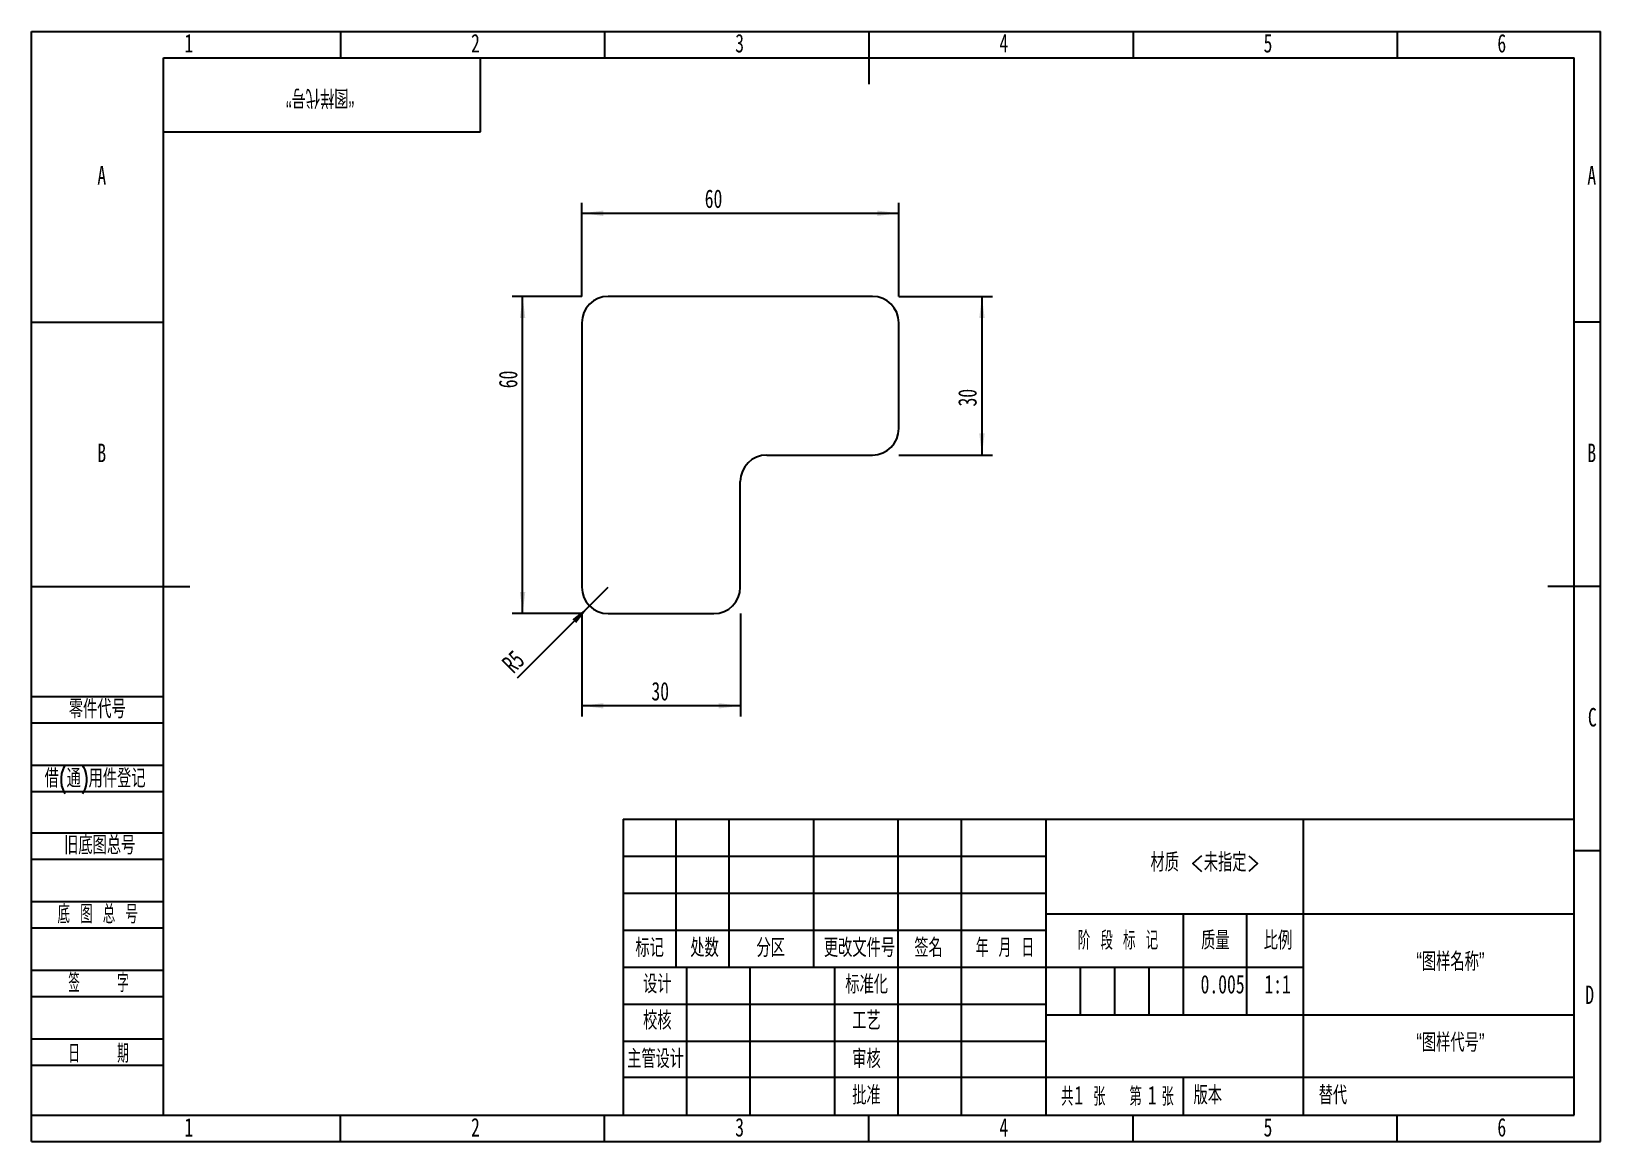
# Model space of a CAD drawing. Header units: millimetres. Extents: x 0 to 297, y 0 to 210.
import ezdxf

# ---------------------------------------------------------------- set-up
doc = ezdxf.new("R2010")
doc.units = ezdxf.units.MM
doc.layers.add('图框', color=7, linetype='Continuous')
doc.layers.add('粗实线层', color=7, linetype='Continuous', lineweight=25)
doc.styles.add('SLDTEXTSTYLE0', font='TXT', dxfattribs={"width": 0.7, "bigfont": 'bigfont'})
doc.styles.add('SLDTEXTSTYLE1', font='TXT', dxfattribs={"width": 0.6, "bigfont": 'bigfont'})
doc.styles.add('SLDTEXTSTYLE2', font='TXT', dxfattribs={"width": 0.614286, "bigfont": 'bigfont'})
doc.styles.add('SLDTEXTSTYLE3', font='TXT', dxfattribs={"width": 0.62, "bigfont": 'bigfont'})
doc.styles.add('SLDTEXTSTYLE4', font='TXT', dxfattribs={"width": 0.566667, "bigfont": 'bigfont'})
doc.styles.add('SLDTEXTSTYLE5', font='TXT', dxfattribs={"width": 0.7})
doc.dimstyles.new('SLDDIMSTYLE0', dxfattribs={"dimtxt": 3.5, "dimasz": 4.08, "dimexe": 0, "dimexo": 0.0625, "dimgap": 0.875, "dimtad": 2, "dimrnd": 1e-09, "dimzin": 12, "dimdsep": 46, "dimtxsty": 'SLDTEXTSTYLE5', "dimsah": 1, "dimcen": 0.09, "dimadec": 0, "dimazin": 3, "dimtfac": 1, "dimtofl": 0, "dimtmove": 0, "dimatfit": 3, "dimfxl": 1, "dimfrac": 2, "dimtolj": 1, "dimtzin": 12, "dimarcsym": 0})
doc.dimstyles.new('SLDDIMSTYLE1', dxfattribs={"dimtxt": 3.5, "dimasz": 4.08, "dimexe": 0, "dimexo": 0.0625, "dimgap": 0.875, "dimtad": 2, "dimrnd": 1e-09, "dimzin": 12, "dimdsep": 46, "dimtxsty": 'SLDTEXTSTYLE5', "dimsah": 1, "dimcen": 0, "dimadec": 0, "dimazin": 3, "dimtfac": 1, "dimtofl": 0, "dimtmove": 0, "dimatfit": 3, "dimfxl": 1, "dimfrac": 2, "dimtolj": 1, "dimtzin": 12, "dimarcsym": 0})

# ---------------------------------------------------------------- blocks, each defined once
blk = doc.blocks.new('_D')
at = {"layer": '图框'}
for p, q in [((104.18, 159.87), (104.18, 177.6)), ((104.18, 175.6), (164.18, 175.6)), ((164.18, 159.87), (164.18, 177.6))]:
    blk.add_line(p, q, dxfattribs=at)
for points in [[(104.18, 175.6), (108.26, 175.09), (108.26, 176.11)], [(164.18, 175.6), (160.1, 176.11), (160.1, 175.09)]]:
    blk.add_solid(points, dxfattribs=at)
at = {"layer": '图框', "insert": (127.44, 180.11), "char_height": 3.5, "attachment_point": 1, "style": 'SLDTEXTSTYLE5'}
blk.add_mtext('60', dxfattribs=at)
blk = doc.blocks.new('_D_1')
at = {"layer": '图框'}
for p, q in [((104.18, 159.87), (90.98, 159.87)), ((92.98, 99.87), (92.98, 159.87)), ((104.18, 99.87), (90.98, 99.87))]:
    blk.add_line(p, q, dxfattribs=at)
for points in [[(92.98, 159.87), (92.47, 155.79), (93.48, 155.79)], [(92.98, 99.87), (93.48, 103.95), (92.47, 103.95)]]:
    blk.add_solid(points, dxfattribs=at)
at = {"layer": '图框', "insert": (88.47, 142.5), "char_height": 3.5, "attachment_point": 1, "rotation": 90, "style": 'SLDTEXTSTYLE5'}
blk.add_mtext('60', dxfattribs=at)
blk = doc.blocks.new('_D_2')
at = {"layer": '图框'}
for p, q in [((164.18, 159.87), (181.91, 159.87)), ((179.91, 159.87), (179.91, 129.87)), ((164.18, 129.87), (181.91, 129.87))]:
    blk.add_line(p, q, dxfattribs=at)
for points in [[(179.91, 159.87), (179.4, 155.79), (180.42, 155.79)], [(179.91, 129.87), (180.42, 133.95), (179.4, 133.95)]]:
    blk.add_solid(points, dxfattribs=at)
at = {"layer": '图框', "insert": (175.4, 139.05), "char_height": 3.5, "attachment_point": 1, "rotation": 90, "style": 'SLDTEXTSTYLE5'}
blk.add_mtext('30', dxfattribs=at)
blk = doc.blocks.new('_D_3')
at = {"layer": '图框'}
for p, q in [((104.18, 99.87), (104.18, 80.43)), ((134.18, 99.87), (134.18, 80.43)), ((134.18, 82.43), (104.18, 82.43))]:
    blk.add_line(p, q, dxfattribs=at)
for points in [[(104.18, 82.43), (108.26, 81.93), (108.26, 82.94)], [(134.18, 82.43), (130.1, 82.94), (130.1, 81.93)]]:
    blk.add_solid(points, dxfattribs=at)
at = {"layer": '图框', "insert": (117.35, 86.94), "char_height": 3.5, "attachment_point": 1, "style": 'SLDTEXTSTYLE5'}
blk.add_mtext('30', dxfattribs=at)
blk = doc.blocks.new('_D_4')
at = {"layer": '图框'}
for q in [(109.18, 104.87), (91.96, 87.66)]:
    blk.add_line((105.64, 101.33), q, dxfattribs=at)
blk.add_solid([(105.64, 101.33), (102.4, 98.81), (103.12, 98.09)], dxfattribs=at)
at = {"layer": '图框', "insert": (88.78, 90.84), "char_height": 3.5, "attachment_point": 1, "rotation": 45, "style": 'SLDTEXTSTYLE5'}
blk.add_mtext('R5', dxfattribs=at)

msp = doc.modelspace()

# ---------------------------------------------------------------- linework, layer by layer
at = {"color": 7, "linetype": 'Continuous', "lineweight": 25}
for p, q in [((159.177, 159.869), (109.177, 159.869)), ((104.177, 154.869), (104.177, 104.869)), ((164.177, 134.869), (164.177, 154.869)), ((139.177, 129.869), (159.177, 129.869)), ((134.177, 104.869), (134.177, 124.869)), ((109.177, 99.869), (129.177, 99.869))]:
    msp.add_line(p, q, dxfattribs=at)
for centre, start, end in [((109.177, 154.869), 90, 180), ((159.177, 154.869), 0, 90), ((159.177, 134.869), 270, 0), ((139.177, 124.869), 90, 180), ((109.177, 104.869), 180, 270), ((129.177, 104.869), 270, 0)]:
    msp.add_arc(centre, 5, start, end, dxfattribs=at)
at = {"layer": '图框'}
for p, q in [((0, 0), (0, 210)), ((0, 210), (297, 210)), ((58.5, 210), (58.5, 205)), ((108.5, 210), (108.5, 205)), ((208.5, 210), (208.5, 205)), ((258.5, 210), (258.5, 205)), ((297, 0), (297, 210)), ((0, 155), (25, 155)), ((297, 155), (292, 155)), ((0, 84.221), (25, 84.221)), ((0, 79.221), (25, 79.221)), ((0, 71.221), (25, 71.221)), ((0, 66.221), (25, 66.221)), ((0, 58.43), (25, 58.43)), ((112, 54), (192, 54)), ((297, 55), (292, 55)), ((0, 53.43), (25, 53.43)), ((0, 45.43), (25, 45.43)), ((112, 47), (192, 47)), ((0, 40.43), (25, 40.43)), ((198.5, 33), (198.5, 24)), ((205, 33), (205, 24)), ((211.5, 33), (211.5, 24)), ((0, 32.43), (25, 32.43)), ((0, 27.43), (25, 27.43)), ((0, 19.43), (25, 19.43)), ((0, 14.43), (25, 14.43)), ((0, 5), (25, 5)), ((58.5, 0), (58.5, 5)), ((108.5, 0), (108.5, 5)), ((208.5, 0), (208.5, 5)), ((258.5, 0), (258.5, 5)), ((0, 0), (297, 0))]:
    msp.add_line(p, q, dxfattribs=at)
at = {"layer": '图框', "lineweight": 25}
for p, q in [((158.5, 210), (158.5, 200)), ((0, 105), (30, 105)), ((297, 105), (287, 105)), ((112, 61), (112, 5)), ((112, 61), (292, 61)), ((122, 61), (122, 33)), ((132, 61), (132, 33)), ((148, 61), (148, 33)), ((164, 61), (164, 5)), ((176, 61), (176, 5)), ((191.968, 61.052), (192.005, 5)), ((240.692, 61), (240.692, 5)), ((191.98, 43.052), (291.98, 43.052)), ((218, 43.069), (218, 24.069)), ((230, 43), (230, 24)), ((112, 40), (192, 40)), ((112, 33), (192, 33)), ((124, 33), (124, 5)), ((136, 33), (136, 5)), ((152, 33), (152, 5)), ((192.015, 33), (240.692, 33)), ((112, 26), (192, 26)), ((192, 24), (292, 24)), ((112, 19), (192, 19)), ((112, 12.166), (192, 12.166)), ((192, 12.166), (292, 12.166)), ((218, 12.166), (218, 5)), ((25, 5), (292, 5)), ((158.5, 0), (158.5, 5))]:
    msp.add_line(p, q, dxfattribs=at)
at = {"layer": '图框', "linetype": 'Continuous', "lineweight": 25}
for p, q in [((25, 5), (25, 205)), ((25, 205), (292, 205)), ((292, 5), (292, 205))]:
    msp.add_line(p, q, dxfattribs=at)
at = {"layer": '粗实线层'}
for p, q in [((85, 191), (85, 205)), ((25, 191), (85, 191))]:
    msp.add_line(p, q, dxfattribs=at)

# ---------------------------------------------------------------- texts
at = {"layer": '图框', "char_height": 3.5}
for s, insert, attachment_point, style in [('1', (29.794, 209.52), 2, 'SLDTEXTSTYLE5'), ('2', (84.044, 209.52), 2, 'SLDTEXTSTYLE5'), ('3', (134.044, 209.52), 2, 'SLDTEXTSTYLE5'), ('4', (184.044, 209.52), 2, 'SLDTEXTSTYLE5'), ('5', (234.044, 209.52), 2, 'SLDTEXTSTYLE5'), ('6', (278.297, 209.52), 2, 'SLDTEXTSTYLE5'), ('A', (13.32, 184.52), 2, 'SLDTEXTSTYLE5'), ('A', (295.32, 184.52), 2, 'SLDTEXTSTYLE5'), ('B', (13.32, 132.02), 2, 'SLDTEXTSTYLE5'), ('B', (295.32, 132.02), 2, 'SLDTEXTSTYLE5'), ('零件代号', (7.084, 83.579), 1, 'SLDTEXTSTYLE0'), ('C', (295.427, 82.02), 2, 'SLDTEXTSTYLE5'), ('借(通)用件登记', (2.496, 70.473), 1, 'SLDTEXTSTYLE0'), ('旧底图总号', (6.194, 57.824), 1, 'SLDTEXTSTYLE0'), ('材质 <未指定>', (222.156, 54.577), 2, 'SLDTEXTSTYLE0'), ('底 图 总 号', (4.947, 44.766), 1, 'SLDTEXTSTYLE2'), ('标记', (117.015, 38.417), 2, 'SLDTEXTSTYLE0'), ('处数', (127.403, 38.417), 2, 'SLDTEXTSTYLE0'), ('分区', (139.927, 38.417), 2, 'SLDTEXTSTYLE0'), ('更改文件号', (156.727, 38.417), 2, 'SLDTEXTSTYLE0'), ('签名', (169.795, 38.417), 2, 'SLDTEXTSTYLE0'), ('年 月 日', (184.26, 38.417), 2, 'SLDTEXTSTYLE3'), ('阶 段 标 记', (205.649, 39.805), 2, 'SLDTEXTSTYLE2'), ('质量', (224.088, 39.805), 2, 'SLDTEXTSTYLE0'), ('比例', (235.937, 39.805), 2, 'SLDTEXTSTYLE0'), ('“图样名称”', (268.562, 35.791), 2, 'SLDTEXTSTYLE0'), ('签    字', (12.709, 31.764), 2, 'SLDTEXTSTYLE4'), ('设计', (118.465, 31.558), 2, 'SLDTEXTSTYLE0'), ('标准化', (158.088, 31.492), 2, 'SLDTEXTSTYLE0'), ('0.005', (225.455, 31.521), 2, 'SLDTEXTSTYLE5'), ('1:1', (235.858, 31.521), 2, 'SLDTEXTSTYLE5'), ('D', (294.93, 29.52), 2, 'SLDTEXTSTYLE5'), ('校核', (118.465, 24.679), 2, 'SLDTEXTSTYLE0'), ('工艺', (158.054, 24.643), 2, 'SLDTEXTSTYLE0'), ('“图样代号”', (268.564, 20.49), 2, 'SLDTEXTSTYLE0'), ('日    期', (12.709, 18.413), 2, 'SLDTEXTSTYLE4'), ('主管设计', (118.142, 17.399), 2, 'SLDTEXTSTYLE0'), ('审核', (158.054, 17.399), 2, 'SLDTEXTSTYLE0'), ('批准', (158.054, 10.523), 2, 'SLDTEXTSTYLE0'), ('共  张', (199.089, 10.262), 2, 'SLDTEXTSTYLE1'), ('1', (197.393, 10.531), 1, 'SLDTEXTSTYLE5'), ('第  张', (212.024, 10.262), 2, 'SLDTEXTSTYLE1'), ('1', (211.295, 10.531), 1, 'SLDTEXTSTYLE5'), ('版本', (222.657, 10.531), 2, 'SLDTEXTSTYLE0'), ('替代', (243.641, 10.531), 1, 'SLDTEXTSTYLE0'), ('1', (29.794, 4.462), 2, 'SLDTEXTSTYLE5'), ('2', (84.044, 4.462), 2, 'SLDTEXTSTYLE5'), ('3', (134.044, 4.462), 2, 'SLDTEXTSTYLE5'), ('4', (184.044, 4.462), 2, 'SLDTEXTSTYLE5'), ('5', (234.044, 4.462), 2, 'SLDTEXTSTYLE5'), ('6', (278.297, 4.462), 2, 'SLDTEXTSTYLE5')]:
    msp.add_mtext(s, dxfattribs=dict(at, insert=insert, attachment_point=attachment_point, style=style))
at = {"layer": '图框', "insert": (54.636, 195.655), "char_height": 3.5, "attachment_point": 2, "rotation": 180, "style": 'SLDTEXTSTYLE0'}
msp.add_mtext('“图样代号”', dxfattribs=at)

# ---------------------------------------------------------------- dimensions: what is measured, and where the dimension line sits
at = {"layer": '图框'}
for base, p1, p2, picture, middle in [((164.177, 175.603), (104.177, 159.869), (164.177, 159.869), '_D', (128.977, 175.603)), ((104.177, 82.433), (134.177, 99.869), (104.177, 99.869), '_D_3', (118.884, 82.433))]:
    dim = msp.add_linear_dim(base=base, p1=p1, p2=p2, dimstyle='SLDDIMSTYLE0', dxfattribs=at)
    dim.commit()
    dim.dimension.update_dxf_attribs({"geometry": picture, "text_midpoint": middle, "dimtype": 160})
for base, p1, p2, picture, middle in [((92.977, 159.869), (104.177, 99.869), (104.177, 159.869), '_D_1', (92.977, 144.032)), ((179.91, 129.869), (164.177, 159.869), (164.177, 129.869), '_D_2', (179.91, 140.583))]:
    dim = msp.add_linear_dim(base=base, p1=p1, p2=p2, angle=90, dimstyle='SLDDIMSTYLE0', dxfattribs=at)
    dim.commit()
    dim.dimension.update_dxf_attribs({"geometry": picture, "text_midpoint": middle, "dimtype": 160})
dim = msp.add_radius_dim(center=(109.177, 104.869), mpoint=(105.641, 101.334), dimstyle='SLDDIMSTYLE1', dxfattribs=at)
dim.commit()
dim.dimension.update_dxf_attribs({"geometry": '_D_4', "text_midpoint": (92.977, 88.669), "dimtype": 164})

doc.saveas('drawing.dxf')
